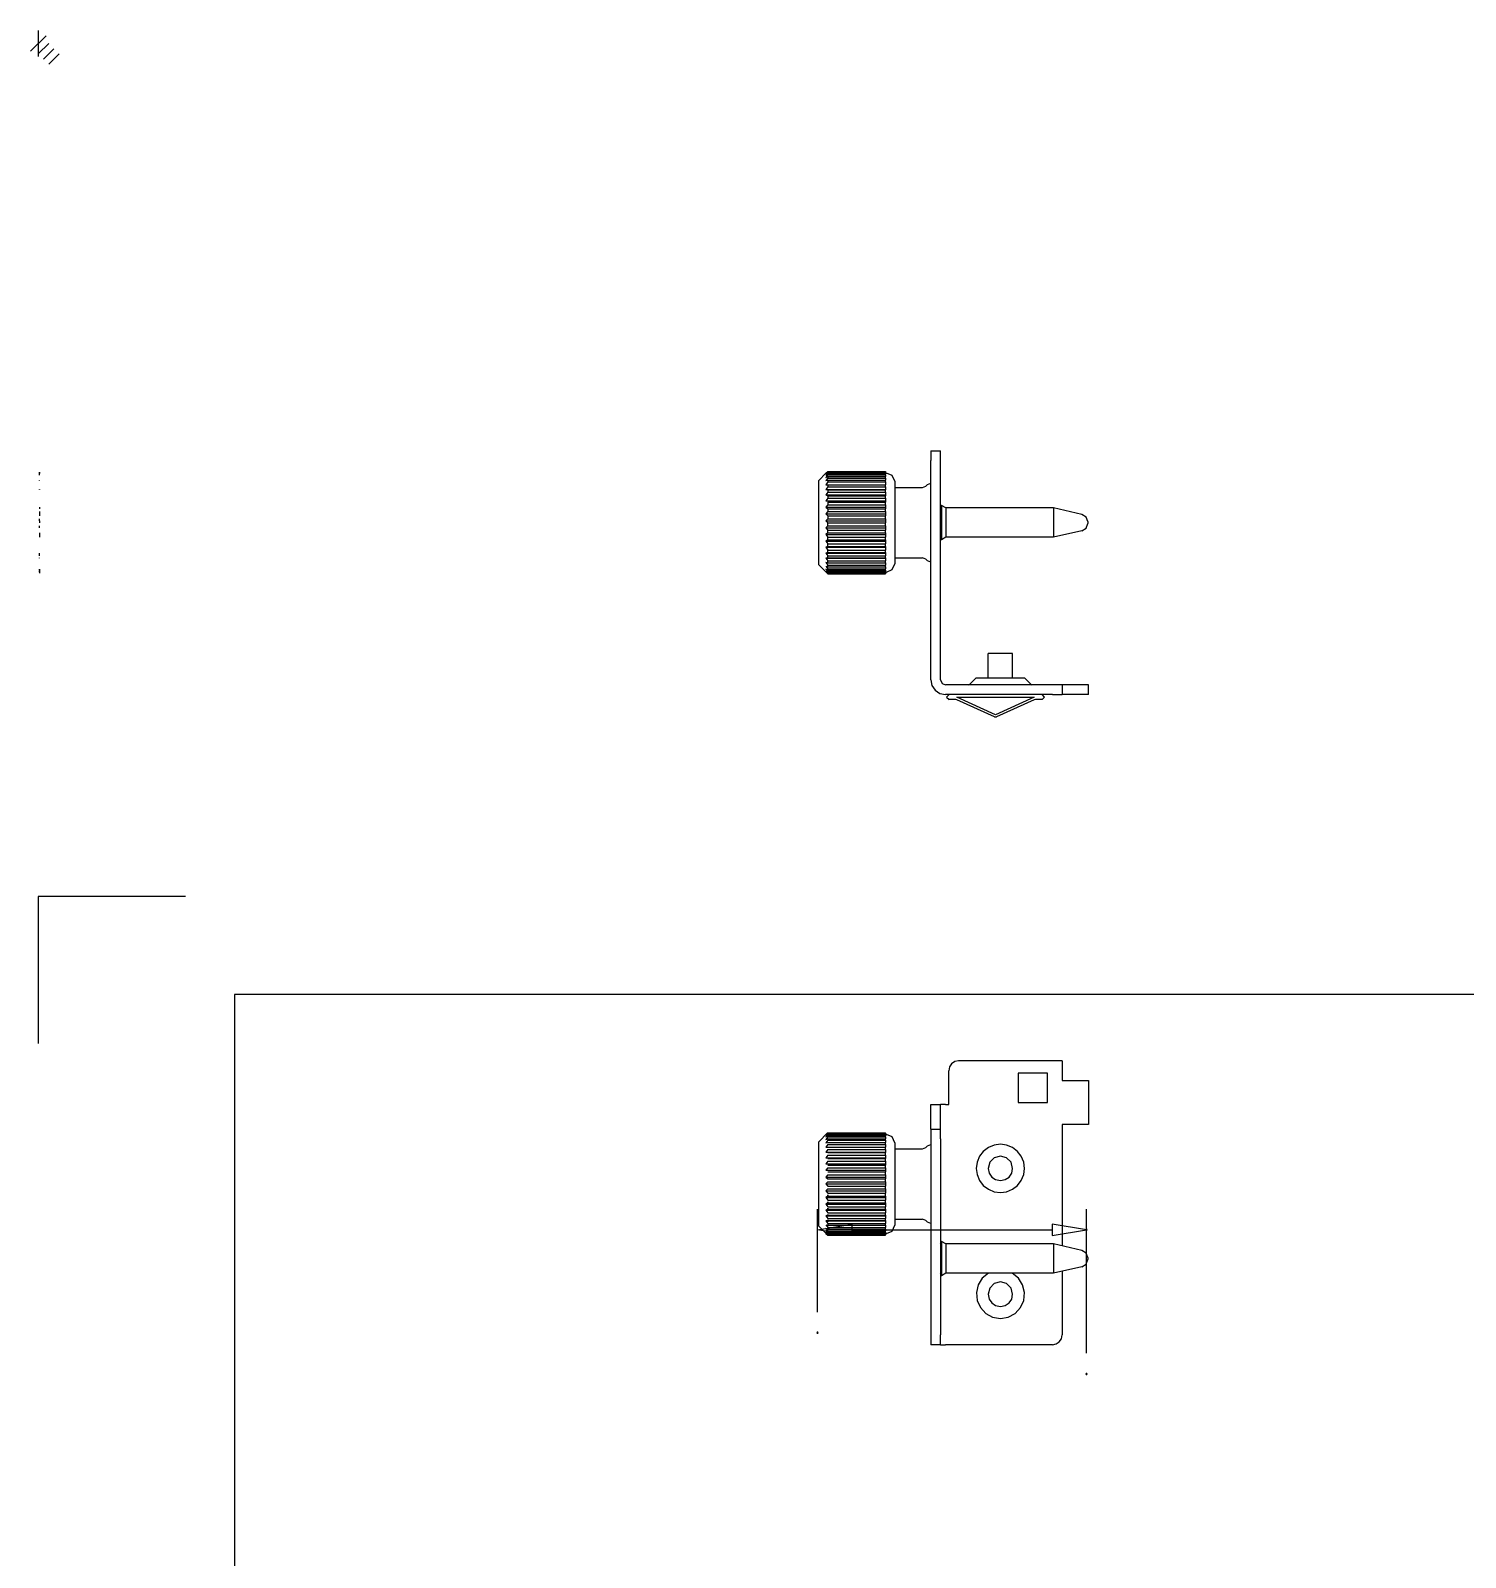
# Model space of a CAD drawing. Extents: x -1 to 297, y -87 to 211.
# Drawn here: x -0.8 to 145.5, y 55.7 to 211.5 of the extents above; entities that cross this region are included whole.
import ezdxf

# ---------------------------------------------------------------- set-up
doc = ezdxf.new("R2010")
doc.units = 0

msp = doc.modelspace()

# ---------------------------------------------------------------- linework, layer by layer
at = {"layer": 'Layer 1'}
for p, q in [((0.793749, 210.926), (-0.793749, 209.338)), ((0, 211.455), (0, 208.809)), ((1.05833, 210.132), (0, 209.07367)), ((1.5875, 209.603), (0.52917, 208.54467)), ((2.11666, 209.074), (1.05833, 208.01567)), ((0, 123.132), (0, 108.132)), ((15, 123.132), (0, 123.132)), ((286.998, 113.132), (20, 113.132)), ((20, 113.132), (20, -76.8665)), ((79.4384, 80.7364), (79.4384, 91.2366)), ((79.4384, 80.7364), (79.4384, 91.2366)), ((106.869, 76.5329), (106.869, 91.2366)), ((106.869, 76.5329), (106.869, 91.2366)), ((79.43843, 89.136606), (82.9386, 89.7197)), ((79.43843, 89.136606), (82.9386, 89.7197)), ((82.9386, 88.5532), (79.43843, 89.136606)), ((82.9386, 88.5532), (79.43843, 89.136606)), ((82.9386, 89.7197), (82.9386, 88.5532)), ((82.9386, 89.7197), (82.9386, 88.5532)), ((82.9386, 89.1366), (103.368, 89.1366)), ((82.9386, 89.1366), (103.368, 89.1366)), ((103.368, 89.7197), (103.368, 88.5532)), ((106.86817, 89.136606), (103.368, 89.7197)), ((103.368, 89.7197), (103.368, 88.5532)), ((106.86817, 89.136606), (103.368, 89.7197)), ((103.368, 88.5532), (106.86817, 89.136606)), ((103.368, 88.5532), (106.86817, 89.136606)), ((106.835781, 89.193784), (106.802708, 89.1365)), ((106.835781, 89.193784), (106.802708, 89.1365)), ((106.802708, 89.1365), (106.835781, 89.079216)), ((106.802708, 89.1365), (106.835781, 89.079216)), ((106.901927, 89.193784), (106.835781, 89.193784)), ((106.901927, 89.193784), (106.835781, 89.193784)), ((106.835781, 89.079216), (106.901927, 89.079216)), ((106.835781, 89.079216), (106.901927, 89.079216)), ((106.935, 89.1365), (106.901927, 89.193784)), ((106.935, 89.1365), (106.901927, 89.193784)), ((106.901927, 89.079216), (106.935, 89.1365)), ((106.901927, 89.079216), (106.935, 89.1365)), ((106.935, 89.1365), (106.935, 89.1365)), ((106.935, 89.1365), (106.935, 89.1365)), ((79.405381, 78.693784), (79.372308, 78.6365)), ((79.405381, 78.693784), (79.372308, 78.6365)), ((79.372308, 78.6365), (79.405381, 78.579216)), ((79.372308, 78.6365), (79.405381, 78.579216)), ((79.471527, 78.693784), (79.405381, 78.693784)), ((79.471527, 78.693784), (79.405381, 78.693784)), ((79.405381, 78.579216), (79.471527, 78.579216)), ((79.405381, 78.579216), (79.471527, 78.579216)), ((79.5046, 78.6365), (79.471527, 78.693784)), ((79.5046, 78.6365), (79.471527, 78.693784)), ((79.471527, 78.579216), (79.5046, 78.6365)), ((79.471527, 78.579216), (79.5046, 78.6365)), ((79.5046, 78.6365), (79.5046, 78.6365)), ((79.5046, 78.6365), (79.5046, 78.6365)), ((106.835781, 74.490184), (106.802708, 74.4329)), ((106.835781, 74.490184), (106.802708, 74.4329)), ((106.802708, 74.4329), (106.835781, 74.375616)), ((106.802708, 74.4329), (106.835781, 74.375616)), ((106.901927, 74.490184), (106.835781, 74.490184)), ((106.901927, 74.490184), (106.835781, 74.490184)), ((106.835781, 74.375616), (106.901927, 74.375616)), ((106.835781, 74.375616), (106.901927, 74.375616)), ((106.935, 74.4329), (106.901927, 74.490184)), ((106.935, 74.4329), (106.901927, 74.490184)), ((106.901927, 74.375616), (106.935, 74.4329)), ((106.901927, 74.375616), (106.935, 74.4329)), ((106.935, 74.4329), (106.935, 74.4329)), ((106.935, 74.4329), (106.935, 74.4329))]:
    msp.add_line(p, q, dxfattribs=at)
at = {"layer": 'Sichtbar'}
for p, q in [((91.0007, 168.592), (92.0008, 168.592)), ((91.0007, 168.592), (91.0007, 167.592)), ((92.0008, 167.592), (92.0008, 168.592)), ((91.0007, 145.222), (91.0007, 167.592)), ((92.0008, 145.222), (92.0008, 167.592)), ((0.132292, 166.263), (0.132292, 166.412098)), ((0.132292, 166.412), (0.132292, 166.262902)), ((0.132292, 166.116), (0.132292, 166.23044)), ((0.132292, 165.545), (0.132292, 165.584158)), ((79.5707, 165.57), (80.312062, 166.311362)), ((79.5707, 156.963), (79.5707, 165.57)), ((80.4973, 166.472), (80.311999, 166.262908)), ((80.4973, 166.35), (80.311999, 166.116741)), ((80.4973, 166.128), (80.311999, 165.875112)), ((80.4973, 165.813), (80.311999, 165.545409)), ((80.4973, 165.409), (80.311999, 165.13191)), ((80.312, 166.312), (80.497301, 166.492856)), ((80.312, 166.263), (80.497301, 166.412098)), ((80.312, 166.116), (80.497301, 166.23044)), ((80.312, 165.876), (80.497301, 165.953555)), ((80.312, 165.545), (80.497301, 165.584158)), ((80.312, 165.131), (80.497301, 165.131)), ((80.4973, 166.472), (80.4973, 166.492)), ((80.4973, 166.492), (86.3943, 166.492)), ((80.4973, 166.472), (86.3943, 166.472)), ((80.4973, 166.412), (86.3943, 166.412)), ((80.4973, 166.411), (80.4973, 166.349)), ((80.4973, 166.35), (86.3943, 166.35)), ((80.4973, 166.231), (80.4973, 166.128)), ((80.4973, 166.231), (86.3943, 166.231)), ((80.4973, 166.128), (86.3943, 166.128)), ((80.4973, 165.953), (80.4973, 165.813)), ((80.4973, 165.953), (86.3943, 165.953)), ((80.4973, 165.813), (86.3943, 165.813)), ((80.4973, 165.584), (80.4973, 165.409)), ((80.4973, 165.584), (86.3943, 165.584)), ((80.4973, 165.408), (86.3943, 165.408)), ((80.4973, 165.131), (80.4973, 164.924)), ((80.4973, 165.131), (86.3943, 165.131)), ((86.3943, 166.472), (86.3943, 166.492)), ((86.3943, 166.472), (86.3943, 166.412)), ((86.3943, 166.35), (86.3943, 166.412)), ((86.3943, 166.35), (86.3943, 166.231)), ((86.3943, 166.312), (86.4869, 166.312)), ((86.3943, 166.128), (86.3943, 166.231)), ((86.3943, 166.128), (86.3943, 165.953)), ((86.3943, 165.813), (86.3943, 165.953)), ((86.3943, 165.813), (86.3943, 165.584)), ((86.3943, 165.408), (86.3943, 165.584)), ((86.3943, 165.408), (86.3943, 165.131)), ((86.3943, 164.924), (86.3943, 165.131)), ((87.076471, 166.067619), (86.486851, 166.311847)), ((87.3207, 165.478), (87.076471, 166.067619)), ((87.3209, 165.478), (87.3209, 157.056)), ((90.4951, 164.993), (90.633477, 165.131377)), ((90.961, 165.267), (90.633436, 165.131319)), ((90.961, 165.267), (91.0007, 165.267)), ((0.132292, 164.643), (0.132292, 164.603842)), ((0.132292, 164.603), (0.132292, 164.642158)), ((80.4973, 164.924), (80.311999, 164.642809)), ((80.4973, 164.368), (80.311999, 164.08818)), ((80.4973, 163.751), (80.311999, 163.477995)), ((80.312, 164.643), (80.497301, 164.603842)), ((80.312, 164.088), (80.497301, 164.010445)), ((80.3121, 164.642), (86.3943, 164.642)), ((80.3121, 164.088), (86.3943, 164.088)), ((80.4973, 164.924), (86.3943, 164.924)), ((80.4973, 164.603), (80.4973, 164.368)), ((80.4973, 164.603), (86.3943, 164.603)), ((80.4973, 164.368), (86.3943, 164.368)), ((80.4973, 164.01), (80.4973, 163.751)), ((80.4973, 164.01), (86.3943, 164.01)), ((80.4973, 163.751), (86.3943, 163.751)), ((86.3943, 164.924), (86.3943, 164.642)), ((86.3943, 164.642), (86.3943, 164.603)), ((86.3943, 164.368), (86.3943, 164.603)), ((86.3943, 164.368), (86.3943, 164.088)), ((86.3943, 164.088), (86.3943, 164.01)), ((86.3943, 163.751), (86.3943, 164.01)), ((86.3943, 163.751), (86.3943, 163.478)), ((87.3209, 164.857), (90.1675, 164.857)), ((90.1674, 164.857), (90.494967, 164.992681)), ((0.132292, 162.826), (0.132292, 162.6769)), ((0.132292, 162.387), (0.132292, 162.143332)), ((0.132292, 162.143), (0.132292, 161.962144)), ((80.4973, 163.087), (80.311999, 162.826124)), ((80.4973, 162.387), (80.311999, 162.143332)), ((80.312, 162.826), (80.497301, 162.6769)), ((80.312, 162.143), (80.497301, 161.962144)), ((80.3121, 163.478), (86.3943, 163.478)), ((80.3121, 162.826), (86.3943, 162.826)), ((80.3121, 162.143), (86.3943, 162.143)), ((80.4973, 163.364), (80.4973, 163.087)), ((80.4973, 163.364), (86.3943, 163.364)), ((80.4973, 163.087), (86.3943, 163.087)), ((80.4973, 162.677), (80.4973, 162.387)), ((80.4973, 162.677), (86.3943, 162.677)), ((80.4973, 162.387), (86.3943, 162.387)), ((86.3943, 163.478), (86.3943, 163.364)), ((86.3943, 163.087), (86.3943, 163.364)), ((86.3943, 163.087), (86.3943, 162.826)), ((86.3943, 162.826), (86.3943, 162.677)), ((86.3943, 162.387), (86.3943, 162.677)), ((86.3943, 162.387), (86.3943, 162.143)), ((86.3943, 162.143), (86.3943, 161.962)), ((92.0007, 162.794), (92.050701, 162.916475)), ((92.0508, 163.017), (92.0508, 159.517)), ((92.1008, 163.017), (92.0508, 163.017)), ((92.1008, 163.017), (92.1008, 159.517)), ((92.5308, 162.767), (92.100853, 163.017031)), ((92.5308, 162.767), (92.5308, 159.767)), ((103.501, 162.767), (92.5308, 162.767)), ((106.418, 162.098), (103.50018, 162.766866)), ((103.501, 162.767), (103.501, 159.767)), ((106.837606, 161.834326), (106.418618, 162.09803)), ((0.132292, 161.443), (0.132292, 161.664718)), ((0.132292, 161.443), (0.132292, 161.233905)), ((0.132292, 160.74), (0.132292, 160.93545)), ((80.4973, 161.665), (80.311999, 161.443282)), ((80.4973, 160.935), (80.311999, 160.73955)), ((80.312, 161.443), (80.497301, 161.233905)), ((80.312, 160.74), (80.497301, 160.506738)), ((80.3121, 161.443), (86.3943, 161.443)), ((80.3121, 160.74), (86.3943, 160.74)), ((80.4973, 161.962), (80.4973, 161.665)), ((80.4973, 161.962), (86.3943, 161.962)), ((80.4973, 161.665), (86.3943, 161.665)), ((80.4973, 160.935), (80.4973, 161.234)), ((80.4973, 161.234), (86.3943, 161.234)), ((80.4973, 160.935), (86.3943, 160.935)), ((80.4973, 160.212), (80.4973, 160.507)), ((80.4973, 160.506), (86.3943, 160.506)), ((86.3943, 161.665), (86.3943, 161.962)), ((86.3943, 161.665), (86.3943, 161.443)), ((86.3943, 161.443), (86.3943, 161.234)), ((86.3943, 160.935), (86.3943, 161.234)), ((86.3943, 160.935), (86.3943, 160.74)), ((86.3943, 160.74), (86.3943, 160.506)), ((86.3943, 160.212), (86.3943, 160.506)), ((106.418, 160.436), (103.50018, 159.767134)), ((106.418, 160.436), (106.836988, 160.699704)), ((106.836988, 160.699704), (107.000382, 161.16703)), ((107.001, 161.367), (106.837606, 161.834326)), ((107.001, 161.367), (107.001, 161.167)), ((0.132292, 160.212), (0.132292, 160.04662)), ((0.132292, 160.046), (0.132292, 159.793112)), ((80.4973, 160.212), (80.311999, 160.04662)), ((80.4973, 159.509), (80.311999, 159.37691)), ((80.312, 160.046), (80.497301, 159.793112)), ((80.312, 159.377), (80.497301, 159.109406)), ((80.3121, 160.046), (86.3943, 160.046)), ((80.3121, 159.377), (86.3943, 159.377)), ((80.4973, 160.212), (86.3943, 160.212)), ((80.4973, 159.509), (80.4973, 159.794)), ((80.4973, 159.793), (86.3943, 159.793)), ((80.4973, 159.509), (86.3943, 159.509)), ((80.4973, 159.11), (86.3943, 159.11)), ((80.4973, 158.84), (80.4973, 159.109)), ((86.3943, 160.212), (86.3943, 160.046)), ((86.3943, 160.046), (86.3943, 159.793)), ((86.3943, 159.509), (86.3943, 159.793)), ((86.3943, 159.509), (86.3943, 159.377)), ((86.3943, 159.377), (86.3943, 159.11)), ((86.3943, 158.841), (86.3943, 159.11)), ((92.0507, 159.617), (92.000699, 159.739475)), ((92.1008, 159.517), (92.0508, 159.517)), ((92.5308, 159.767), (92.100853, 159.516969)), ((103.501, 159.767), (92.5308, 159.767)), ((0.132292, 157.88), (0.132292, 158.161191)), ((0.132292, 157.638), (0.132292, 157.657632)), ((80.4973, 158.841), (80.311999, 158.744769)), ((80.4973, 158.22), (80.311999, 158.161503)), ((80.4973, 157.658), (80.311999, 157.638368)), ((80.312, 158.745), (80.497301, 158.46791)), ((80.312, 158.161), (80.497301, 157.879809)), ((80.312, 157.638), (80.497301, 157.35818)), ((80.3121, 158.744), (86.3943, 158.744)), ((80.3121, 158.161), (86.3943, 158.161)), ((80.3121, 157.638), (86.3943, 157.638)), ((80.4973, 158.841), (86.3943, 158.841)), ((80.4973, 158.22), (80.4973, 158.468)), ((80.4973, 158.467), (86.3943, 158.467)), ((80.4973, 158.219), (86.3943, 158.219)), ((80.4973, 157.658), (80.4973, 157.88)), ((80.4973, 157.88), (86.3943, 157.88)), ((80.4973, 157.658), (86.3943, 157.658)), ((80.4973, 157.166), (80.4973, 157.358)), ((80.4973, 157.358), (86.3943, 157.358)), ((86.3943, 158.841), (86.3943, 158.744)), ((86.3943, 158.744), (86.3943, 158.467)), ((86.3943, 158.219), (86.3943, 158.467)), ((86.3943, 158.219), (86.3943, 158.161)), ((86.3943, 158.161), (86.3943, 157.88)), ((86.3943, 157.658), (86.3943, 157.88)), ((86.3943, 157.658), (86.3943, 157.638)), ((86.3943, 157.638), (86.3943, 157.358)), ((86.3943, 157.166), (86.3943, 157.358)), ((87.3209, 157.677), (90.1675, 157.677)), ((90.495, 157.541), (90.167433, 157.676683)), ((90.4951, 157.541), (90.633477, 157.402623)), ((90.6334, 157.403), (90.960967, 157.267317)), ((0.132292, 156.43), (0.132292, 156.526231)), ((0.132292, 156.526), (0.132292, 156.282332)), ((0.132292, 156.2), (0.132292, 156.332093)), ((0.132292, 156.332), (0.132292, 156.199907)), ((0.132292, 156.332), (0.132292, 156.110282)), ((79.5707, 156.963), (80.49727, 156.036695)), ((80.4973, 157.166), (80.311999, 157.185632)), ((80.4973, 156.43), (80.311999, 156.526231)), ((80.4973, 156.069), (80.311999, 156.234383)), ((80.312, 157.186), (80.497301, 156.912995)), ((80.312, 156.813), (80.497301, 156.552124)), ((80.312, 156.526), (80.497301, 156.282332)), ((80.312, 156.332), (80.497301, 156.110282)), ((80.312, 156.234), (80.497301, 156.038547)), ((80.4973, 157.166), (86.3943, 157.166)), ((80.4973, 156.754), (80.4973, 156.913)), ((80.4973, 156.913), (86.3943, 156.913)), ((80.4973, 156.754), (86.3943, 156.754)), ((80.4973, 156.43), (80.4973, 156.552)), ((80.4973, 156.552), (86.3943, 156.552)), ((80.4973, 156.43), (86.3943, 156.43)), ((80.4973, 156.2), (80.4973, 156.283)), ((80.4973, 156.283), (86.3943, 156.283)), ((80.4973, 156.2), (86.3943, 156.2)), ((80.4973, 156.069), (80.4973, 156.111)), ((80.4973, 156.111), (86.3943, 156.111)), ((80.4973, 156.069), (86.3943, 156.069)), ((80.4973, 156.039), (80.4973, 156.037)), ((80.4973, 156.039), (86.3943, 156.039)), ((80.4973, 156.037), (86.3943, 156.037)), ((86.3943, 157.166), (86.3943, 156.913)), ((86.3943, 156.754), (86.3943, 156.913)), ((86.3943, 156.754), (86.3943, 156.552)), ((86.3943, 156.43), (86.3943, 156.552)), ((86.3943, 156.43), (86.3943, 156.283)), ((86.3943, 156.2), (86.3943, 156.283)), ((86.3943, 156.222), (86.4869, 156.222)), ((86.3943, 156.2), (86.3943, 156.111)), ((86.3943, 156.069), (86.3943, 156.111)), ((86.3943, 156.069), (86.3943, 156.039)), ((86.3943, 156.037), (86.3943, 156.039)), ((86.4869, 156.222), (87.07652, 156.466229)), ((87.07652, 156.466229), (87.320749, 157.055849)), ((90.961, 157.267), (91.0007, 157.267)), ((99.3507, 147.927), (96.8506, 147.927)), ((96.8506, 145.432), (96.8506, 147.927)), ((99.3507, 145.432), (99.3507, 147.927)), ((91.0007, 145.222), (91.114881, 144.647975)), ((92.0007, 145.222), (92.147147, 144.868447)), ((92.147147, 144.868447), (92.500701, 144.722002)), ((95.6415, 145.432), (94.960728, 144.751228)), ((95.6415, 145.432), (100.56, 145.432)), ((100.56, 145.432), (101.240507, 144.751228)), ((91.114881, 144.647975), (91.44004, 144.16134)), ((91.44004, 144.16134), (91.926675, 143.836181)), ((91.926675, 143.836181), (92.5007, 143.722)), ((103.401, 144.722), (92.5009, 144.722)), ((103.401, 143.722), (92.5009, 143.722)), ((92.8608, 143.722), (92.611507, 143.472001)), ((92.611507, 143.472001), (92.8608, 143.222002)), ((97.6108, 141.672), (93.665, 143.472)), ((93.665, 143.472), (101.556, 143.472)), ((97.6108, 141.672), (93.665, 143.472)), ((93.665, 143.472), (101.556, 143.472)), ((94.8901, 144.722), (94.96081, 144.751289)), ((101.556, 143.472), (97.61027, 141.67204)), ((101.556, 143.472), (97.61027, 141.67204)), ((101.241, 144.751), (101.31171, 144.721711)), ((102.610293, 143.471999), (102.361, 143.721998)), ((102.361, 143.222), (102.610293, 143.471999)), ((104.401, 144.722), (103.401, 144.722)), ((103.401, 143.722), (104.401, 143.722)), ((107.101, 144.722), (104.401, 144.722)), ((104.401, 144.722), (104.401, 143.722)), ((107.101, 143.722), (104.401, 143.722)), ((107.101, 143.722), (107.101, 144.722)), ((93.5565, 143.222), (92.8607, 143.222)), ((93.6602, 143.199), (93.556438, 143.221542)), ((97.507, 141.444), (93.66023, 143.19898)), ((101.561, 143.199), (97.71423, 141.44402)), ((101.665, 143.222), (101.561238, 143.199458)), ((102.361, 143.222), (101.665, 143.222)), ((97.507, 141.444), (97.714523, 141.444)), ((93.119894, 106.064107), (92.903121, 105.739684)), ((93.444317, 106.28088), (93.119894, 106.064107)), ((93.827, 106.357), (93.444317, 106.28088)), ((104.401, 106.357), (93.827, 106.357)), ((104.401, 106.357), (104.401, 104.357)), ((92.903121, 105.739684), (92.827001, 105.357001)), ((92.8271, 101.907), (92.8271, 105.357)), ((102.901, 105.107), (99.9007, 105.107)), ((99.9007, 105.107), (99.9007, 102.107)), ((102.901, 102.107), (102.901, 105.107)), ((104.401, 104.357), (107.101, 104.357)), ((107.101, 104.357), (107.101, 99.8569)), ((91.0007, 101.907), (92.0008, 101.907)), ((91.0007, 99.4069), (91.0007, 101.907)), ((92.0008, 99.4069), (92.0008, 101.907)), ((92.5009, 101.907), (92.0008, 101.907)), ((92.5009, 101.907), (92.8271, 101.907)), ((99.9007, 102.107), (102.901, 102.107)), ((104.401, 99.8569), (104.401, 87.4906)), ((107.101, 99.8569), (104.401, 99.8569)), ((79.5707, 98.1104), (80.467372, 99.007072)), ((80.312, 98.8486), (80.497298, 99.036869)), ((80.312, 98.8486), (80.497298, 99.021825)), ((80.312, 98.775), (80.497298, 98.915684)), ((80.312, 98.6048), (80.497298, 98.710202)), ((80.312, 98.3411), (80.497298, 98.409167)), ((80.4973, 98.9906), (80.312002, 98.775063)), ((80.4973, 98.8434), (80.312002, 98.604791)), ((80.4973, 98.5982), (80.312002, 98.341163)), ((80.4973, 98.2597), (80.312002, 97.989235)), ((80.4973, 99.037), (86.3943, 99.037)), ((80.4973, 98.9907), (80.4973, 99.0219)), ((80.4973, 99.0219), (86.3943, 99.0219)), ((80.4973, 98.9907), (86.3943, 98.9907)), ((80.4973, 98.9158), (86.3943, 98.9158)), ((80.4973, 98.8433), (86.3943, 98.8433)), ((80.4973, 98.7102), (86.3943, 98.7102)), ((80.4973, 98.5981), (86.3943, 98.5981)), ((80.4973, 98.4091), (86.3943, 98.4091)), ((80.4973, 98.2597), (86.3943, 98.2597)), ((86.3943, 99.037), (86.3943, 99.0219)), ((86.3943, 98.9907), (86.3943, 99.0219)), ((86.3943, 98.9907), (86.3943, 98.9158)), ((86.3943, 98.8433), (86.3943, 98.9158)), ((86.3943, 98.8518), (86.4869, 98.8518)), ((86.3943, 98.8433), (86.3943, 98.7102)), ((86.3943, 98.5981), (86.3943, 98.7102)), ((86.3943, 98.5981), (86.3943, 98.4091)), ((86.3943, 98.2597), (86.3943, 98.4091)), ((86.3943, 98.2597), (86.3943, 98.0186)), ((87.076471, 98.607419), (86.486851, 98.851647)), ((87.3207, 98.0178), (87.076471, 98.607419)), ((91.0007, 99.4069), (91.0007, 98.4068)), ((91.0007, 99.4069), (92.0008, 99.4069)), ((91.0007, 98.4068), (91.0007, 78.4069)), ((92.0008, 98.4068), (92.0008, 99.4069)), ((92.0008, 98.4068), (92.0008, 78.4069)), ((79.5707, 89.5033), (79.5707, 98.1104)), ((80.312, 97.9892), (80.497298, 98.018611)), ((80.312, 97.5559), (80.497298, 97.546084)), ((80.312, 97.0496), (80.497298, 97.000742)), ((80.4973, 97.8345), (80.312002, 97.555873)), ((80.4973, 97.331), (80.312002, 97.049637)), ((80.4973, 96.7589), (80.312002, 96.480276)), ((80.3121, 97.5559), (86.3943, 97.5559)), ((80.3121, 97.0497), (86.3943, 97.0497)), ((80.4973, 98.0186), (86.3943, 98.0186)), ((80.4973, 97.8345), (86.3943, 97.8345)), ((80.4973, 97.5461), (86.3943, 97.5461)), ((80.4973, 97.331), (86.3943, 97.331)), ((80.4973, 97.0008), (86.3943, 97.0008)), ((80.4973, 96.7589), (86.3943, 96.7589)), ((86.3943, 97.8345), (86.3943, 98.0186)), ((86.3943, 97.8345), (86.3943, 97.5559)), ((86.3943, 97.5559), (86.3943, 97.5461)), ((86.3943, 97.331), (86.3943, 97.5461)), ((86.3943, 97.331), (86.3943, 97.0497)), ((86.3943, 97.0497), (86.3943, 97.0008)), ((86.3943, 96.7589), (86.3943, 97.0008)), ((86.3943, 96.7589), (86.3943, 96.4803)), ((87.3209, 98.0178), (87.3209, 89.5959)), ((87.3209, 97.3971), (90.1675, 97.3971)), ((90.1674, 97.3971), (90.494967, 97.532783)), ((90.4951, 97.5328), (90.633477, 97.671177)), ((90.961, 97.8069), (90.633436, 97.671219)), ((90.961, 97.807), (91.0007, 97.807)), ((95.971052, 96.626505), (95.726707, 96.038551)), ((96.358062, 97.132091), (95.971052, 96.626505)), ((96.871185, 97.526638), (96.358062, 97.132091)), ((97.469435, 97.773742), (96.871185, 97.526638)), ((98.10079, 97.85611), (97.469435, 97.773742)), ((98.1007, 96.6469), (97.4757, 96.479432)), ((98.7257, 96.479432), (98.1007, 96.6469)), ((98.732145, 97.773742), (98.10079, 97.85611)), ((99.330395, 97.526638), (98.732145, 97.773742)), ((99.843518, 97.132091), (99.330395, 97.526638)), ((100.230528, 96.626505), (99.843518, 97.132091)), ((100.474873, 96.038551), (100.230528, 96.626505)), ((80.4973, 96.1293), (80.312002, 95.858835)), ((80.4973, 95.4545), (80.312002, 95.197463)), ((80.3121, 96.4803), (86.3943, 96.4803)), ((80.3121, 95.8588), (86.3943, 95.8588)), ((80.3121, 95.1974), (86.3943, 95.1974)), ((80.4973, 96.3933), (86.3943, 96.3933)), ((80.4973, 96.1292), (86.3943, 96.1292)), ((80.4973, 95.7355), (86.3943, 95.7355)), ((80.4973, 95.4545), (86.3943, 95.4545)), ((80.4973, 95.0402), (86.3943, 95.0402)), ((86.3943, 96.4803), (86.3943, 96.3933)), ((86.3943, 96.1292), (86.3943, 96.3933)), ((86.3943, 96.1292), (86.3943, 95.8588)), ((86.3943, 95.8588), (86.3943, 95.7355)), ((86.3943, 95.4545), (86.3943, 95.7355)), ((86.3943, 95.4545), (86.3943, 95.1974)), ((86.3943, 95.1974), (86.3943, 95.0402)), ((86.3943, 94.7476), (86.3943, 95.0402)), ((95.726707, 96.038551), (95.64158, 95.3969)), ((95.64158, 95.3969), (95.726707, 94.755249)), ((97.018168, 96.0219), (96.8507, 95.3969)), ((96.8507, 95.3969), (96.948931, 94.910344)), ((97.4757, 96.479432), (97.018168, 96.0219)), ((99.183232, 96.0219), (98.7257, 96.479432)), ((99.3507, 95.3969), (99.183232, 96.0219)), ((99.252469, 94.910344), (99.3507, 95.3969)), ((99.3507, 95.3969), (99.3507, 95.3969)), ((100.56, 95.3969), (100.474873, 96.038551)), ((100.474873, 94.755249), (100.56, 95.3969)), ((100.56, 95.3969), (100.56, 95.3969)), ((80.312, 94.509), (80.497298, 94.320731)), ((80.312, 93.8069), (80.497298, 93.591363)), ((80.4973, 94.7476), (80.312002, 94.508991)), ((80.4973, 94.0224), (80.312002, 93.806863)), ((80.3121, 94.5089), (86.3943, 94.5089)), ((80.3121, 93.807), (86.3943, 93.807)), ((80.4973, 94.7476), (86.3943, 94.7476)), ((80.4973, 94.3208), (86.3943, 94.3208)), ((80.4973, 94.0224), (86.3943, 94.0224)), ((80.4973, 93.5914), (86.3943, 93.5914)), ((86.3943, 94.7476), (86.3943, 94.5089)), ((86.3943, 94.5089), (86.3943, 94.3208)), ((86.3943, 94.0224), (86.3943, 94.3208)), ((86.3943, 94.0224), (86.3943, 93.807)), ((86.3943, 93.807), (86.3943, 93.5914)), ((86.3943, 93.2932), (86.3943, 93.5914)), ((95.726707, 94.755249), (95.971052, 94.167295)), ((95.971052, 94.167295), (96.358062, 93.661709)), ((96.358062, 93.661709), (96.871185, 93.267162)), ((96.948931, 94.910344), (97.216817, 94.513017)), ((97.216817, 94.513017), (97.614144, 94.245131)), ((97.614144, 94.245131), (98.1007, 94.1469)), ((98.1007, 94.1469), (98.587256, 94.245131)), ((98.587256, 94.245131), (98.984583, 94.513017)), ((98.984583, 94.513017), (99.252469, 94.910344)), ((99.330395, 93.267162), (99.843518, 93.661709)), ((99.843518, 93.661709), (100.230528, 94.167295)), ((100.230528, 94.167295), (100.474873, 94.755249)), ((80.312, 93.1048), (80.497298, 92.866191)), ((80.312, 92.4164), (80.497298, 92.159363)), ((80.4973, 93.2931), (80.312002, 93.104833)), ((80.4973, 92.5737), (80.312002, 92.416363)), ((80.3121, 93.1048), (86.3943, 93.1048)), ((80.3121, 92.4163), (86.3943, 92.4163)), ((80.4973, 93.2932), (86.3943, 93.2932)), ((80.4973, 92.8661), (86.3943, 92.8661)), ((80.4973, 92.397), (80.4973, 92.6873)), ((80.4973, 92.6873), (80.4973, 92.397)), ((80.4973, 92.5738), (86.3943, 92.5738)), ((80.4973, 92.1594), (86.3943, 92.1594)), ((80.4973, 91.7099), (80.4973, 91.9872)), ((80.4973, 91.9872), (80.4973, 91.7099)), ((86.3943, 93.2932), (86.3943, 93.1048)), ((86.3943, 93.1048), (86.3943, 92.8661)), ((86.3943, 92.5738), (86.3943, 92.8661)), ((86.3943, 92.5738), (86.3943, 92.4163)), ((86.3943, 92.4163), (86.3943, 92.1594)), ((86.3943, 91.8784), (86.3943, 92.1594)), ((96.871185, 93.267162), (97.469435, 93.020058)), ((97.469435, 93.020058), (98.10079, 92.93769)), ((98.10079, 92.93769), (98.732145, 93.020058)), ((98.732145, 93.020058), (99.330395, 93.267162)), ((80.312, 91.755), (80.497298, 91.484538)), ((80.312, 91.1336), (80.497298, 90.854976)), ((80.312, 90.5642), (80.497298, 90.282837)), ((80.4973, 91.8783), (80.312002, 91.754957)), ((80.4973, 91.2205), (80.312002, 91.133555)), ((80.4973, 90.613), (80.312002, 90.564139)), ((80.3121, 91.7549), (86.3943, 91.7549)), ((80.3121, 91.1336), (86.3943, 91.1336)), ((80.3121, 90.5643), (86.3943, 90.5643)), ((80.4973, 91.8784), (86.3943, 91.8784)), ((80.4973, 91.4845), (86.3943, 91.4845)), ((80.4973, 91.0635), (80.4973, 91.3223)), ((80.4973, 91.3223), (80.4973, 91.0635)), ((80.4973, 91.2204), (86.3943, 91.2204)), ((80.4973, 90.855), (86.3943, 90.855)), ((80.4973, 90.4703), (80.4973, 90.7061)), ((80.4973, 90.7061), (80.4973, 90.4703)), ((80.4973, 90.6129), (86.3943, 90.6129)), ((86.3943, 91.8784), (86.3943, 91.7549)), ((86.3943, 91.7549), (86.3943, 91.4845)), ((86.3943, 91.2204), (86.3943, 91.4845)), ((86.3943, 91.2204), (86.3943, 91.1336)), ((86.3943, 91.1336), (86.3943, 90.855)), ((86.3943, 90.6129), (86.3943, 90.855)), ((86.3943, 90.6129), (86.3943, 90.5643)), ((86.3943, 90.5643), (86.3943, 90.2827)), ((79.5707, 89.5033), (80.467372, 88.606628)), ((80.312, 90.0579), (80.497298, 89.779276)), ((80.312, 89.6246), (80.497298, 89.354135)), ((80.312, 89.2727), (80.497298, 89.01566)), ((80.312, 89.009), (80.497298, 88.770391)), ((80.312, 88.8388), (80.497298, 88.623263)), ((80.4973, 90.0677), (80.312002, 90.057884)), ((80.4973, 89.2046), (80.312002, 89.272669)), ((80.4973, 88.9036), (80.312002, 89.008999)), ((80.4973, 88.6981), (80.312002, 88.838781)), ((80.3121, 90.0578), (86.3943, 90.0578)), ((80.4973, 90.2827), (86.3943, 90.2827)), ((80.4973, 89.9425), (80.4973, 90.1502)), ((80.4973, 90.1502), (80.4973, 89.9425)), ((80.4973, 90.0676), (86.3943, 90.0676)), ((80.4973, 89.7792), (86.3943, 89.7792)), ((80.4973, 89.4895), (80.4973, 89.6652)), ((80.4973, 89.6652), (80.4973, 89.4895)), ((80.4973, 89.5951), (86.3943, 89.5951)), ((80.4973, 89.3541), (86.3943, 89.3541)), ((80.4973, 89.1207), (80.4973, 89.2612)), ((80.4973, 89.2612), (80.4973, 89.1207)), ((80.4973, 89.2046), (86.3943, 89.2046)), ((80.4973, 89.0157), (86.3943, 89.0157)), ((80.4973, 88.8431), (80.4973, 88.9453)), ((80.4973, 88.9453), (80.4973, 88.8431)), ((80.4973, 88.9037), (86.3943, 88.9037)), ((86.3943, 90.0676), (86.3943, 90.2827)), ((86.3943, 90.0676), (86.3943, 90.0578)), ((86.3943, 90.0578), (86.3943, 89.7792)), ((86.3943, 89.5951), (86.3943, 89.7792)), ((86.3943, 89.5951), (86.3943, 89.3541)), ((86.3943, 89.2046), (86.3943, 89.3541)), ((86.3943, 89.2046), (86.3943, 89.0157)), ((86.3943, 88.9037), (86.3943, 89.0157)), ((86.3943, 88.9037), (86.3943, 88.7704)), ((86.4869, 88.7621), (87.07652, 89.006329)), ((87.07652, 89.006329), (87.320749, 89.595949)), ((87.3209, 90.2166), (90.1675, 90.2166)), ((90.495, 90.081), (90.167433, 90.216683)), ((90.4951, 90.0811), (90.633477, 89.942459)), ((90.6334, 89.9426), (90.960967, 89.806917)), ((90.961, 89.807), (91.0007, 89.807)), ((80.312, 88.7652), (80.497298, 88.576933)), ((80.4973, 88.592), (80.312002, 88.765222)), ((80.4973, 88.7704), (86.3943, 88.7704)), ((80.4973, 88.6622), (80.4973, 88.7243)), ((80.4973, 88.7243), (80.4973, 88.6622)), ((80.4973, 88.6982), (86.3943, 88.6982)), ((80.4973, 88.5921), (80.4973, 88.6233)), ((80.4973, 88.6233), (86.3943, 88.6233)), ((80.4973, 88.5812), (80.4973, 88.6021)), ((80.4973, 88.6021), (80.4973, 88.5812)), ((80.4973, 88.5921), (86.3943, 88.5921)), ((80.4973, 88.577), (86.3943, 88.577)), ((86.3943, 88.6982), (86.3943, 88.7704)), ((86.3943, 88.7622), (86.4869, 88.7622)), ((86.3943, 88.6982), (86.3943, 88.6233)), ((86.3943, 88.5921), (86.3943, 88.6233)), ((86.3943, 88.5921), (86.3943, 88.577)), ((92.0007, 87.7244), (92.050698, 87.846875)), ((92.0508, 87.947), (92.0508, 84.4468)), ((92.1008, 87.947), (92.0508, 87.947)), ((92.1008, 87.947), (92.1008, 84.4468)), ((92.5308, 87.697), (92.100853, 87.947031)), ((92.5308, 87.697), (92.5308, 84.6969)), ((103.501, 87.697), (92.5308, 87.697)), ((106.418, 87.0278), (103.50018, 87.69693)), ((103.501, 87.697), (103.501, 84.6969)), ((106.837606, 86.764227), (106.418616, 87.02793)), ((106.83699, 85.629603), (107.000384, 86.09693)), ((107.001, 86.2969), (106.837606, 86.764227)), ((107.001, 86.2968), (107.001, 86.097)), ((92.0507, 84.5469), (92.000702, 84.669373)), ((92.1008, 84.4468), (92.0508, 84.4468)), ((92.5308, 84.6969), (92.100853, 84.446869)), ((103.501, 84.6969), (92.5308, 84.6969)), ((96.256808, 84.184358), (95.834728, 83.512304)), ((96.8891, 84.6969), (96.256808, 84.184358)), ((99.944722, 84.184358), (99.31243, 84.6969)), ((100.366802, 83.512304), (99.944722, 84.184358)), ((106.418, 85.366), (103.50018, 84.69687)), ((104.401, 84.9032), (104.401, 78.4069)), ((106.418, 85.3659), (106.83699, 85.629603)), ((95.834728, 83.512304), (95.648232, 82.740923)), ((95.648232, 82.740923), (95.722697, 81.9304)), ((97.018168, 83.1819), (96.8507, 82.5569)), ((96.8507, 82.5569), (96.948931, 82.070344)), ((97.4757, 83.639432), (97.018168, 83.1819)), ((98.1007, 83.8069), (97.4757, 83.639432)), ((98.7257, 83.639432), (98.1007, 83.8069)), ((99.183232, 83.1819), (98.7257, 83.639432)), ((99.3507, 82.5569), (99.183232, 83.1819)), ((99.252469, 82.070344), (99.3507, 82.5569)), ((99.3507, 82.5569), (99.3507, 82.5569)), ((100.553298, 82.740923), (100.366802, 83.512304)), ((100.478833, 81.9304), (100.553298, 82.740923)), ((95.722697, 81.9304), (96.057247, 81.188397)), ((96.057247, 81.188397), (96.599597, 80.609031)), ((96.948931, 82.070344), (97.216817, 81.673017)), ((97.216817, 81.673017), (97.614144, 81.405131)), ((97.614144, 81.405131), (98.1007, 81.3069)), ((98.1007, 81.3069), (98.587256, 81.405131)), ((98.587256, 81.405131), (98.984583, 81.673017)), ((98.984583, 81.673017), (99.252469, 82.070344)), ((99.601933, 80.609031), (100.144283, 81.188397)), ((100.144283, 81.188397), (100.478833, 81.9304)), ((96.599597, 80.609031), (97.298015, 80.232174)), ((97.298015, 80.232174), (98.100765, 80.097694)), ((98.100765, 80.097694), (98.903515, 80.232174)), ((98.903515, 80.232174), (99.601933, 80.609031)), ((91.0007, 78.4069), (91.0007, 77.4068)), ((92.0008, 77.4068), (92.0008, 78.4069)), ((104.108106, 77.699793), (104.324879, 78.024216)), ((104.324879, 78.024216), (104.400999, 78.406899)), ((92.0008, 77.4068), (91.0007, 77.4068)), ((92.0008, 77.4068), (92.5009, 77.4068)), ((103.401, 77.4068), (92.5009, 77.4068)), ((103.401, 77.4069), (103.783683, 77.48302)), ((103.783683, 77.48302), (104.108106, 77.699793))]:
    msp.add_line(p, q, dxfattribs=at)

doc.saveas('drawing.dxf')
